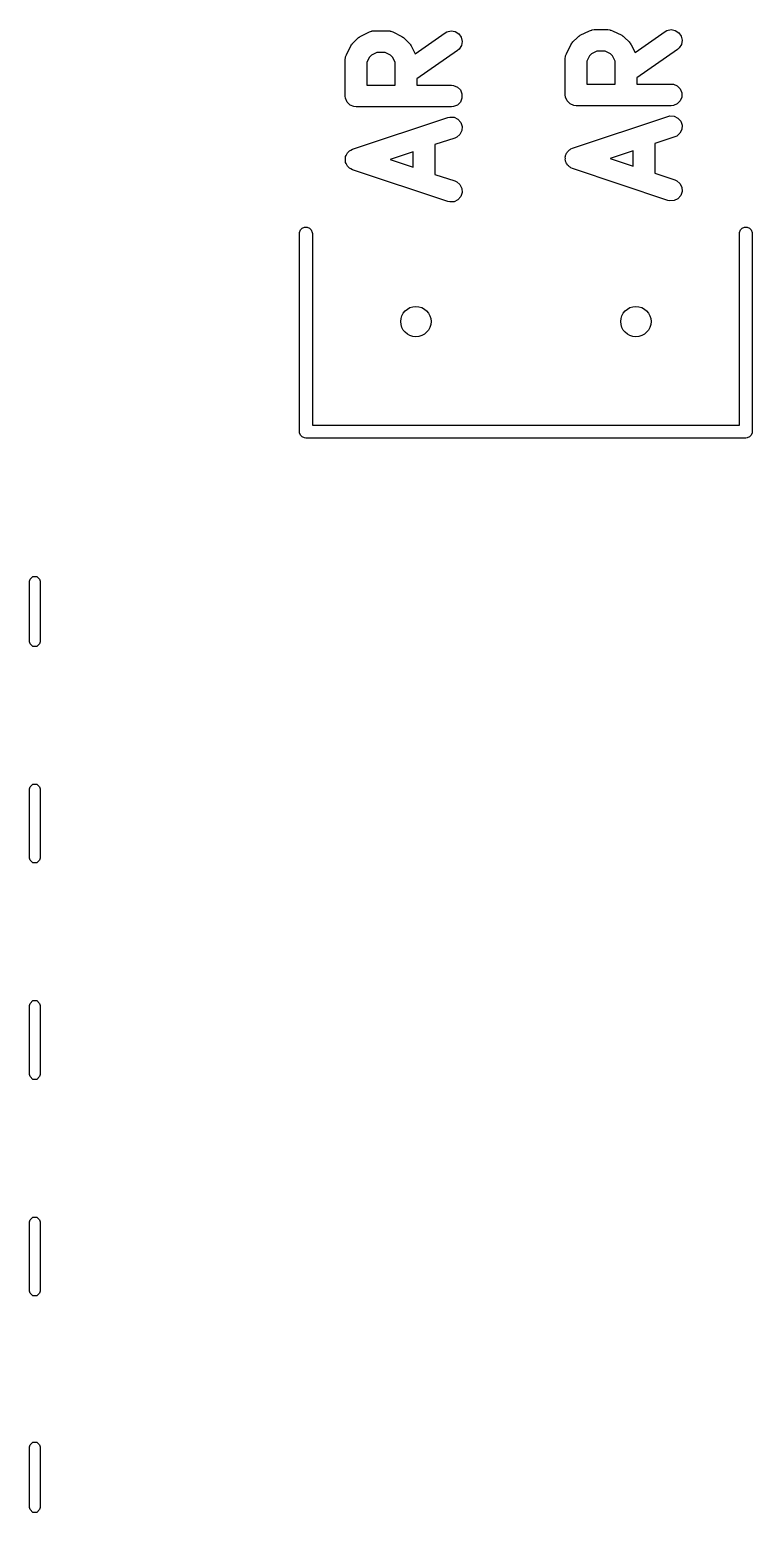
# Model space of a CAD drawing. Header units: inches. Extents: x -2.18 to 1.75, y 0.48 to 2.79.
# Drawn here: x -1.183 to -0.854, y 1.235 to 1.909 of the extents above; entities that cross this region are included whole.
import ezdxf

# ---------------------------------------------------------------- set-up
doc = ezdxf.new("R2010")
doc.units = ezdxf.units.IN
doc.header["$MEASUREMENT"] = 0
doc.layers.add('BLACK', color=250, linetype='CONTINUOUS')

msp = doc.modelspace()

# ---------------------------------------------------------------- linework, layer by layer
at = {"layer": 'BLACK', "linetype": 'CONTINUOUS'}
for p, q in [((-1.0322, 1.90615), (-1.02807, 1.90821)), ((-1.02807, 1.90821), (-1.02717, 1.90856)), ((-1.02717, 1.90856), (-1.02699, 1.90857)), ((-1.02699, 1.90857), (-1.02683, 1.90864)), ((-1.02683, 1.90864), (-1.02587, 1.90873)), ((-1.02587, 1.90873), (-1.01968, 1.90873)), ((-1.01968, 1.90873), (-1.01872, 1.90864)), ((-1.01872, 1.90864), (-1.01856, 1.90857)), ((-1.01856, 1.90857), (-1.01838, 1.90856)), ((-1.01838, 1.90856), (-1.01748, 1.90821)), ((-1.01748, 1.90821), (-1.01336, 1.90615)), ((-0.99363, 1.90784), (-0.99279, 1.90832)), ((-0.99279, 1.90832), (-0.99092, 1.90873)), ((-0.99092, 1.90873), (-0.98903, 1.9084)), ((-0.98903, 1.9084), (-0.98741, 1.90737)), ((-0.9322, 1.90666), (-0.92807, 1.90872)), ((-0.92807, 1.90872), (-0.92717, 1.90907)), ((-0.92717, 1.90907), (-0.92699, 1.90908)), ((-0.92699, 1.90908), (-0.92683, 1.90915)), ((-0.92683, 1.90915), (-0.92587, 1.90924)), ((-0.92587, 1.90924), (-0.91968, 1.90924)), ((-0.91968, 1.90924), (-0.91872, 1.90915)), ((-0.91872, 1.90915), (-0.91856, 1.90908)), ((-0.91856, 1.90908), (-0.91838, 1.90907)), ((-0.91838, 1.90907), (-0.91748, 1.90872)), ((-0.91748, 1.90872), (-0.91336, 1.90666)), ((-0.90729, 1.89879), (-0.89363, 1.90835)), ((-0.89363, 1.90835), (-0.89279, 1.90882)), ((-0.89279, 1.90882), (-0.89092, 1.90924)), ((-0.89092, 1.90924), (-0.88903, 1.90891)), ((-0.88903, 1.90891), (-0.88741, 1.90787)), ((-1.03852, 1.89777), (-1.03646, 1.90189)), ((-1.03646, 1.90189), (-1.0362, 1.9023)), ((-1.0362, 1.9023), (-1.03615, 1.90242)), ((-1.03615, 1.90242), (-1.03604, 1.90256)), ((-1.03604, 1.90256), (-1.03594, 1.90271)), ((-1.03594, 1.90271), (-1.03585, 1.90279)), ((-1.03585, 1.90279), (-1.03554, 1.90317)), ((-1.03554, 1.90317), (-1.03347, 1.90523)), ((-1.03347, 1.90523), (-1.0331, 1.90554)), ((-1.0331, 1.90554), (-1.03301, 1.90564)), ((-1.03301, 1.90564), (-1.03286, 1.90573)), ((-1.03286, 1.90573), (-1.03273, 1.90584)), ((-1.03273, 1.90584), (-1.03261, 1.90589)), ((-1.03261, 1.90589), (-1.0322, 1.90615)), ((-1.01336, 1.90615), (-1.01294, 1.90589)), ((-1.01294, 1.90589), (-1.01282, 1.90584)), ((-1.01282, 1.90584), (-1.01269, 1.90573)), ((-1.01269, 1.90573), (-1.01254, 1.90564)), ((-1.01254, 1.90564), (-1.01246, 1.90554)), ((-1.01246, 1.90554), (-1.01208, 1.90523)), ((-1.01208, 1.90523), (-1.01002, 1.90317)), ((-1.01002, 1.90317), (-1.00971, 1.90279)), ((-1.00971, 1.90279), (-1.00961, 1.90271)), ((-1.00961, 1.90271), (-1.00952, 1.90256)), ((-1.00952, 1.90256), (-1.0094, 1.90242)), ((-1.0094, 1.90242), (-1.00935, 1.9023)), ((-1.00935, 1.9023), (-1.00909, 1.90189)), ((-1.00909, 1.90189), (-1.00729, 1.89828)), ((-1.00729, 1.89828), (-0.99363, 1.90784)), ((-0.98741, 1.90737), (-0.98631, 1.90579)), ((-0.98623, 1.90203), (-0.98726, 1.90041)), ((-0.98631, 1.90579), (-0.98589, 1.90392)), ((-0.98589, 1.90392), (-0.98623, 1.90203)), ((-0.93852, 1.89827), (-0.93646, 1.9024)), ((-0.93646, 1.9024), (-0.9362, 1.90281)), ((-0.9362, 1.90281), (-0.93615, 1.90293)), ((-0.93615, 1.90293), (-0.93604, 1.90306)), ((-0.93604, 1.90306), (-0.93594, 1.90321)), ((-0.93594, 1.90321), (-0.93585, 1.9033)), ((-0.93585, 1.9033), (-0.93554, 1.90367)), ((-0.93554, 1.90367), (-0.93347, 1.90574)), ((-0.93347, 1.90574), (-0.9331, 1.90605)), ((-0.9331, 1.90605), (-0.93301, 1.90614)), ((-0.93301, 1.90614), (-0.93286, 1.90624)), ((-0.93286, 1.90624), (-0.93273, 1.90635)), ((-0.93273, 1.90635), (-0.93261, 1.9064)), ((-0.93261, 1.9064), (-0.9322, 1.90666)), ((-0.91336, 1.90666), (-0.91294, 1.9064)), ((-0.91294, 1.9064), (-0.91282, 1.90635)), ((-0.91282, 1.90635), (-0.91269, 1.90624)), ((-0.91269, 1.90624), (-0.91254, 1.90614)), ((-0.91254, 1.90614), (-0.91246, 1.90605)), ((-0.91246, 1.90605), (-0.91208, 1.90574)), ((-0.91208, 1.90574), (-0.91002, 1.90367)), ((-0.91002, 1.90367), (-0.90971, 1.9033)), ((-0.90971, 1.9033), (-0.90961, 1.90321)), ((-0.90961, 1.90321), (-0.90952, 1.90306)), ((-0.90952, 1.90306), (-0.9094, 1.90293)), ((-0.9094, 1.90293), (-0.90935, 1.90281)), ((-0.90935, 1.90281), (-0.90909, 1.9024)), ((-0.90909, 1.9024), (-0.90729, 1.89879)), ((-0.88741, 1.90787), (-0.88631, 1.9063)), ((-0.88623, 1.90254), (-0.88726, 1.90092)), ((-0.88631, 1.9063), (-0.88589, 1.90443)), ((-0.88589, 1.90443), (-0.88623, 1.90254)), ((-1.03904, 1.89556), (-1.03895, 1.89652)), ((-1.03904, 1.87907), (-1.03904, 1.89556)), ((-1.03895, 1.89652), (-1.03888, 1.89669)), ((-1.03888, 1.89669), (-1.03887, 1.89686)), ((-1.03887, 1.89686), (-1.03852, 1.89777)), ((-1.02801, 1.89677), (-1.0292, 1.8944)), ((-1.02708, 1.89771), (-1.02801, 1.89677)), ((-1.02471, 1.89889), (-1.02708, 1.89771)), ((-1.02084, 1.89889), (-1.02471, 1.89889)), ((-1.01847, 1.89771), (-1.02084, 1.89889)), ((-1.01754, 1.89677), (-1.01847, 1.89771)), ((-1.01636, 1.8944), (-1.01754, 1.89677)), ((-0.98799, 1.89978), (-1.00651, 1.88682)), ((-0.98726, 1.90041), (-0.98799, 1.89978)), ((-0.93904, 1.89607), (-0.93895, 1.89703)), ((-0.93904, 1.87957), (-0.93904, 1.89607)), ((-0.93895, 1.89703), (-0.93888, 1.89719)), ((-0.93888, 1.89719), (-0.93887, 1.89737)), ((-0.93887, 1.89737), (-0.93852, 1.89827)), ((-0.92801, 1.89728), (-0.9292, 1.89491)), ((-0.9292, 1.89491), (-0.9292, 1.88449)), ((-0.92708, 1.89821), (-0.92801, 1.89728)), ((-0.92471, 1.8994), (-0.92708, 1.89821)), ((-0.92084, 1.8994), (-0.92471, 1.8994)), ((-0.91847, 1.89821), (-0.92084, 1.8994)), ((-0.91754, 1.89728), (-0.91847, 1.89821)), ((-0.91636, 1.89491), (-0.91754, 1.89728)), ((-0.91636, 1.88449), (-0.91636, 1.89491)), ((-0.88799, 1.90029), (-0.90651, 1.88732)), ((-0.88726, 1.90092), (-0.88799, 1.90029)), ((-1.0292, 1.8944), (-1.0292, 1.88399)), ((-1.01636, 1.88399), (-1.01636, 1.8944)), ((-1.0292, 1.88399), (-1.01636, 1.88399)), ((-1.00651, 1.88682), (-1.00651, 1.88399)), ((-1.00651, 1.88399), (-0.99081, 1.88399)), ((-0.99081, 1.88399), (-0.98985, 1.88389)), ((-0.98985, 1.88389), (-0.98808, 1.88316)), ((-0.98808, 1.88316), (-0.98672, 1.8818)), ((-0.98672, 1.8818), (-0.98599, 1.88003)), ((-0.9292, 1.88449), (-0.91636, 1.88449)), ((-0.90651, 1.88732), (-0.90651, 1.88449)), ((-0.90651, 1.88449), (-0.89081, 1.88449)), ((-0.89081, 1.88449), (-0.88985, 1.8844)), ((-0.88985, 1.8844), (-0.88808, 1.88366)), ((-0.88808, 1.88366), (-0.88672, 1.88231)), ((-0.88672, 1.88231), (-0.88599, 1.88053)), ((-1.03895, 1.87811), (-1.03904, 1.87907)), ((-1.03821, 1.87633), (-1.03895, 1.87811)), ((-1.03685, 1.87497), (-1.03821, 1.87633)), ((-1.03508, 1.87424), (-1.03685, 1.87497)), ((-0.98808, 1.87497), (-0.98985, 1.87424)), ((-0.98672, 1.87633), (-0.98808, 1.87497)), ((-0.98599, 1.87811), (-0.98672, 1.87633)), ((-0.98599, 1.88003), (-0.98599, 1.87811)), ((-0.93895, 1.87861), (-0.93904, 1.87957)), ((-0.93821, 1.87684), (-0.93895, 1.87861)), ((-0.93685, 1.87548), (-0.93821, 1.87684)), ((-0.93508, 1.87475), (-0.93685, 1.87548)), ((-0.93412, 1.87465), (-0.93508, 1.87475)), ((-0.89081, 1.87465), (-0.93412, 1.87465)), ((-0.88985, 1.87475), (-0.89081, 1.87465)), ((-0.88808, 1.87548), (-0.88985, 1.87475)), ((-0.88672, 1.87684), (-0.88808, 1.87548)), ((-0.88599, 1.87861), (-0.88672, 1.87684)), ((-0.88599, 1.88053), (-0.88599, 1.87861)), ((-1.03568, 1.85486), (-0.99237, 1.8693)), ((-1.03412, 1.87415), (-1.03508, 1.87424)), ((-0.99081, 1.87415), (-1.03412, 1.87415)), ((-0.99237, 1.8693), (-0.99143, 1.86951)), ((-0.99143, 1.86951), (-0.98951, 1.86938)), ((-0.98985, 1.87424), (-0.99081, 1.87415)), ((-0.98951, 1.86938), (-0.98779, 1.86852)), ((-0.98779, 1.86852), (-0.98654, 1.86707)), ((-0.93568, 1.85537), (-0.89237, 1.86981)), ((-0.89237, 1.86981), (-0.89143, 1.87002)), ((-0.89143, 1.87002), (-0.88951, 1.86988)), ((-0.88951, 1.86988), (-0.88779, 1.86902)), ((-0.88779, 1.86902), (-0.88654, 1.86757)), ((-0.98692, 1.86161), (-0.98837, 1.86036)), ((-0.98607, 1.86333), (-0.98692, 1.86161)), ((-0.98654, 1.86707), (-0.98593, 1.86525)), ((-0.98593, 1.86525), (-0.98607, 1.86333)), ((-0.88837, 1.86086), (-0.88926, 1.86047)), ((-0.88692, 1.86212), (-0.88837, 1.86086)), ((-0.88607, 1.86384), (-0.88692, 1.86212)), ((-0.88654, 1.86757), (-0.88593, 1.86575)), ((-0.88593, 1.86575), (-0.88607, 1.86384)), ((-1.03714, 1.85408), (-1.03682, 1.85424)), ((-1.03682, 1.85424), (-1.03656, 1.85447)), ((-1.03656, 1.85447), (-1.03568, 1.85486)), ((-0.98926, 1.85996), (-0.99826, 1.85696)), ((-0.99826, 1.85696), (-0.99826, 1.84343)), ((-0.98837, 1.86036), (-0.98926, 1.85996)), ((-0.93801, 1.85372), (-0.93754, 1.85412)), ((-0.93754, 1.85412), (-0.93714, 1.85459)), ((-0.93714, 1.85459), (-0.93682, 1.85475)), ((-0.93682, 1.85475), (-0.93656, 1.85498)), ((-0.93656, 1.85498), (-0.93568, 1.85537)), ((-0.90811, 1.85418), (-0.91856, 1.8507)), ((-0.90811, 1.84722), (-0.90811, 1.85418)), ((-0.88926, 1.86047), (-0.89826, 1.85747)), ((-0.89826, 1.85747), (-0.89826, 1.84394)), ((-1.039, 1.85081), (-1.03889, 1.85114)), ((-1.03896, 1.8502), (-1.039, 1.85081)), ((-1.039, 1.84958), (-1.03896, 1.8502)), ((-1.03889, 1.84925), (-1.039, 1.84958)), ((-1.03889, 1.85114), (-1.03887, 1.85149)), ((-1.03887, 1.8489), (-1.03889, 1.84925)), ((-1.03887, 1.85149), (-1.03859, 1.85205)), ((-1.03859, 1.84834), (-1.03887, 1.8489)), ((-1.03859, 1.85205), (-1.03839, 1.85263)), ((-1.03839, 1.84776), (-1.03859, 1.84834)), ((-1.03839, 1.85263), (-1.03816, 1.8529)), ((-1.03816, 1.84749), (-1.03839, 1.84776)), ((-1.03816, 1.8529), (-1.03801, 1.85321)), ((-1.03801, 1.84718), (-1.03816, 1.84749)), ((-1.03801, 1.85321), (-1.03754, 1.85362)), ((-1.03754, 1.85362), (-1.03714, 1.85408)), ((-1.00811, 1.85368), (-1.01856, 1.8502)), ((-1.01856, 1.8502), (-1.00811, 1.84671)), ((-1.00811, 1.84671), (-1.00811, 1.85368)), ((-0.939, 1.85132), (-0.93889, 1.85165)), ((-0.93896, 1.8507), (-0.939, 1.85132)), ((-0.939, 1.85009), (-0.93896, 1.8507)), ((-0.93889, 1.84975), (-0.939, 1.85009)), ((-0.93889, 1.85165), (-0.93887, 1.852)), ((-0.93887, 1.8494), (-0.93889, 1.84975)), ((-0.93887, 1.852), (-0.93859, 1.85255)), ((-0.93859, 1.84885), (-0.93887, 1.8494)), ((-0.93859, 1.85255), (-0.93839, 1.85314)), ((-0.93839, 1.84826), (-0.93859, 1.84885)), ((-0.93839, 1.85314), (-0.93816, 1.8534)), ((-0.93816, 1.848), (-0.93839, 1.84826)), ((-0.93816, 1.8534), (-0.93801, 1.85372)), ((-0.93801, 1.84768), (-0.93816, 1.848)), ((-0.93754, 1.84728), (-0.93801, 1.84768)), ((-0.91856, 1.8507), (-0.90811, 1.84722)), ((-1.03754, 1.84677), (-1.03801, 1.84718)), ((-1.03714, 1.84631), (-1.03754, 1.84677)), ((-1.03682, 1.84615), (-1.03714, 1.84631)), ((-1.03656, 1.84592), (-1.03682, 1.84615)), ((-1.03568, 1.84553), (-1.03656, 1.84592)), ((-0.99237, 1.83109), (-1.03568, 1.84553)), ((-0.99826, 1.84343), (-0.98926, 1.84043)), ((-0.93714, 1.84681), (-0.93754, 1.84728)), ((-0.93682, 1.84666), (-0.93714, 1.84681)), ((-0.93656, 1.84643), (-0.93682, 1.84666)), ((-0.93568, 1.84603), (-0.93656, 1.84643)), ((-0.89237, 1.8316), (-0.93568, 1.84603)), ((-0.89826, 1.84394), (-0.88926, 1.84093)), ((-0.88926, 1.84093), (-0.88837, 1.84054)), ((-0.98926, 1.84043), (-0.98837, 1.84003)), ((-0.98837, 1.84003), (-0.98692, 1.83878)), ((-0.98692, 1.83878), (-0.98607, 1.83706)), ((-0.98593, 1.83514), (-0.98654, 1.83332)), ((-0.98607, 1.83706), (-0.98593, 1.83514)), ((-0.88837, 1.84054), (-0.88692, 1.83928)), ((-0.88692, 1.83928), (-0.88607, 1.83757)), ((-0.88593, 1.83565), (-0.88654, 1.83383)), ((-0.88607, 1.83757), (-0.88593, 1.83565)), ((-0.99143, 1.83088), (-0.99237, 1.83109)), ((-0.98951, 1.83101), (-0.99143, 1.83088)), ((-0.98779, 1.83187), (-0.98951, 1.83101)), ((-0.98654, 1.83332), (-0.98779, 1.83187)), ((-0.89143, 1.83138), (-0.89237, 1.8316)), ((-0.88951, 1.83152), (-0.89143, 1.83138)), ((-0.88779, 1.83238), (-0.88951, 1.83152)), ((-0.88654, 1.83383), (-0.88779, 1.83238)), ((-1.05988, 1.8165), (-1.05983, 1.81707)), ((-1.05988, 1.7265), (-1.05988, 1.8165)), ((-1.05983, 1.81707), (-1.05938, 1.81814)), ((-1.05938, 1.81814), (-1.05857, 1.81895)), ((-1.05857, 1.81895), (-1.05751, 1.81939)), ((-1.05751, 1.81939), (-1.05635, 1.81939)), ((-1.05635, 1.81939), (-1.05529, 1.81895)), ((-1.05529, 1.81895), (-1.05447, 1.81814)), ((-1.05447, 1.81814), (-1.05403, 1.81707)), ((-1.05403, 1.81707), (-1.05398, 1.8165)), ((-1.05398, 1.8165), (-1.05398, 1.72945)), ((-0.85988, 1.8165), (-0.85983, 1.81707)), ((-0.85988, 1.72945), (-0.85988, 1.8165)), ((-0.85983, 1.81707), (-0.85938, 1.81814)), ((-0.85938, 1.81814), (-0.85857, 1.81895)), ((-0.85857, 1.81895), (-0.85751, 1.81939)), ((-0.85751, 1.81939), (-0.85635, 1.81939)), ((-0.85635, 1.81939), (-0.85529, 1.81895)), ((-0.85529, 1.81895), (-0.85447, 1.81814)), ((-0.85447, 1.81814), (-0.85403, 1.81707)), ((-0.85403, 1.81707), (-0.85398, 1.8165)), ((-0.85398, 1.8165), (-0.85398, 1.7265)), ((-1.05983, 1.72592), (-1.05988, 1.7265)), ((-1.05398, 1.72945), (-0.85988, 1.72945)), ((-0.85398, 1.7265), (-0.85403, 1.72592)), ((-1.05938, 1.72486), (-1.05983, 1.72592)), ((-1.05857, 1.72404), (-1.05938, 1.72486)), ((-1.05751, 1.7236), (-1.05857, 1.72404)), ((-1.05693, 1.72354), (-1.05751, 1.7236)), ((-0.85693, 1.72354), (-1.05693, 1.72354)), ((-0.85635, 1.7236), (-0.85693, 1.72354)), ((-0.85529, 1.72404), (-0.85635, 1.7236)), ((-0.85447, 1.72486), (-0.85529, 1.72404)), ((-0.85403, 1.72592), (-0.85447, 1.72486)), ((-1.18252, 1.65846), (-1.18234, 1.65937)), ((-1.18234, 1.65937), (-1.18106, 1.66065)), ((-1.18106, 1.66065), (-1.17925, 1.66065)), ((-1.17925, 1.66065), (-1.17798, 1.65937)), ((-1.17798, 1.65937), (-1.1778, 1.65846)), ((-1.18252, 1.63091), (-1.18252, 1.65846)), ((-1.1778, 1.65846), (-1.1778, 1.63091)), ((-1.18234, 1.63), (-1.18252, 1.63091)), ((-1.18106, 1.62872), (-1.18234, 1.63)), ((-1.17925, 1.62872), (-1.18106, 1.62872)), ((-1.17798, 1.63), (-1.17925, 1.62872)), ((-1.1778, 1.63091), (-1.17798, 1.63)), ((-1.18252, 1.56398), (-1.18234, 1.56488)), ((-1.18234, 1.56488), (-1.18106, 1.56616)), ((-1.18106, 1.56616), (-1.17925, 1.56616)), ((-1.17925, 1.56616), (-1.17798, 1.56488)), ((-1.17798, 1.56488), (-1.1778, 1.56398)), ((-1.18252, 1.53248), (-1.18252, 1.56398)), ((-1.1778, 1.56398), (-1.1778, 1.53248)), ((-1.18234, 1.53158), (-1.18252, 1.53248)), ((-1.18106, 1.5303), (-1.18234, 1.53158)), ((-1.17798, 1.53158), (-1.17925, 1.5303)), ((-1.1778, 1.53248), (-1.17798, 1.53158)), ((-1.17925, 1.5303), (-1.18106, 1.5303)), ((-1.18252, 1.46555), (-1.18234, 1.46646)), ((-1.18252, 1.43406), (-1.18252, 1.46555)), ((-1.18234, 1.46646), (-1.18106, 1.46773)), ((-1.18106, 1.46773), (-1.17925, 1.46773)), ((-1.17925, 1.46773), (-1.17798, 1.46646)), ((-1.17798, 1.46646), (-1.1778, 1.46555)), ((-1.1778, 1.46555), (-1.1778, 1.43406)), ((-1.18234, 1.43315), (-1.18252, 1.43406)), ((-1.18106, 1.43187), (-1.18234, 1.43315)), ((-1.17925, 1.43187), (-1.18106, 1.43187)), ((-1.17798, 1.43315), (-1.17925, 1.43187)), ((-1.1778, 1.43406), (-1.17798, 1.43315)), ((-1.18234, 1.36803), (-1.18106, 1.36931)), ((-1.18106, 1.36931), (-1.17925, 1.36931)), ((-1.17925, 1.36931), (-1.17798, 1.36803)), ((-1.18252, 1.36713), (-1.18234, 1.36803)), ((-1.18252, 1.33563), (-1.18252, 1.36713)), ((-1.17798, 1.36803), (-1.1778, 1.36713)), ((-1.1778, 1.36713), (-1.1778, 1.33563)), ((-1.18234, 1.33473), (-1.18252, 1.33563)), ((-1.1778, 1.33563), (-1.17798, 1.33473)), ((-1.18106, 1.33345), (-1.18234, 1.33473)), ((-1.17925, 1.33345), (-1.18106, 1.33345)), ((-1.17798, 1.33473), (-1.17925, 1.33345)), ((-1.18252, 1.26476), (-1.18234, 1.26567)), ((-1.18252, 1.2372), (-1.18252, 1.26476)), ((-1.18234, 1.26567), (-1.18106, 1.26695)), ((-1.18106, 1.26695), (-1.17925, 1.26695)), ((-1.17925, 1.26695), (-1.17798, 1.26567)), ((-1.17798, 1.26567), (-1.1778, 1.26476)), ((-1.1778, 1.26476), (-1.1778, 1.2372)), ((-1.18234, 1.2363), (-1.18252, 1.2372)), ((-1.18106, 1.23502), (-1.18234, 1.2363)), ((-1.17925, 1.23502), (-1.18106, 1.23502)), ((-1.17798, 1.2363), (-1.17925, 1.23502)), ((-1.1778, 1.2372), (-1.17798, 1.2363))]:
    msp.add_line(p, q, dxfattribs=at)
at = {"layer": 'BLACK'}
for centre in [(-1.00693, 1.7765), (-1.00693, 1.7765), (-0.90693, 1.7765), (-0.90693, 1.7765)]:
    msp.add_circle(centre, 0.00689, dxfattribs=at)

doc.saveas('drawing.dxf')
